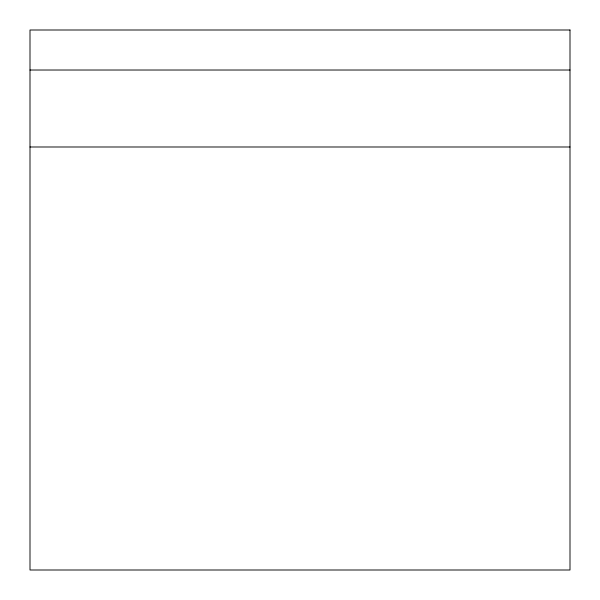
<?xml version="1.0" encoding="UTF-8"?>
<svg xmlns="http://www.w3.org/2000/svg" width="600" height="600" viewBox="0 0 600 600"><rect width="100%" height="100%" fill="white"/><g stroke="black" fill="none" stroke-linecap="round" stroke-linejoin="round"><path stroke-width="0.9" d="M30 70.02L570 70.02M30 146.993L570 146.993M570 30L30 30L30 570L570 570L570 30"/></g></svg>
